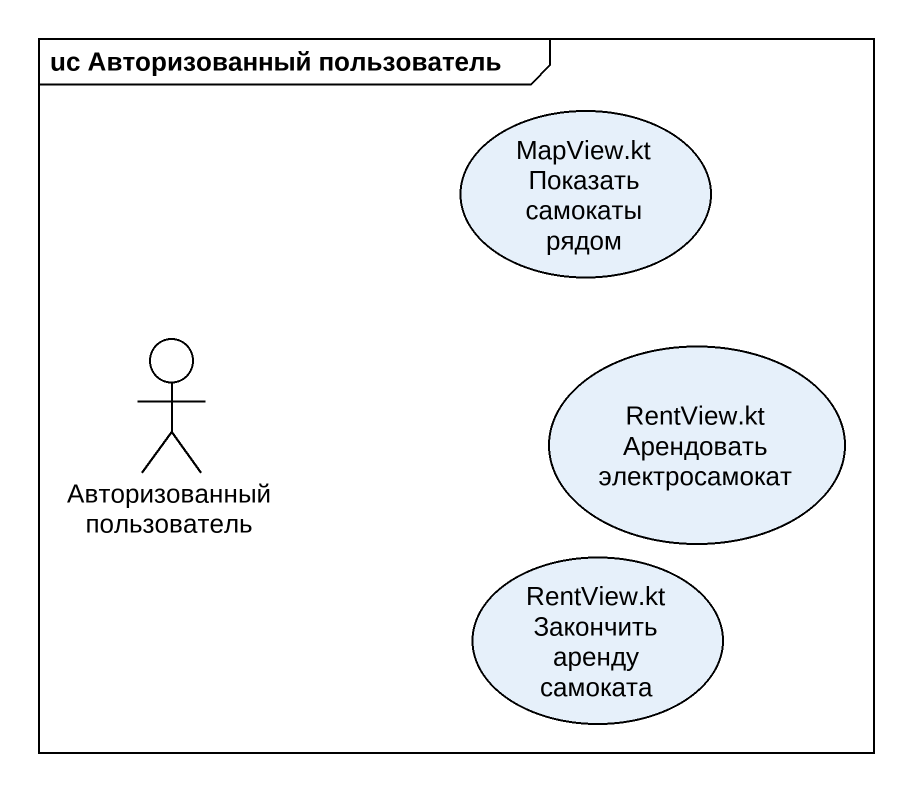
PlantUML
@startuml
mainframe uc Авторизованный пользователь
usecase "MapView.kt Показать самокаты рядом" as MapView_kt_Показать
actor "Авторизованный пользователь" as Авторизованный_пользователь
usecase "RentView.kt Арендовать электросамокат" as RentView_kt_Арендовать
usecase "RentView.kt Закончить аренду самоката" as RentView_kt_Закончить
@enduml
